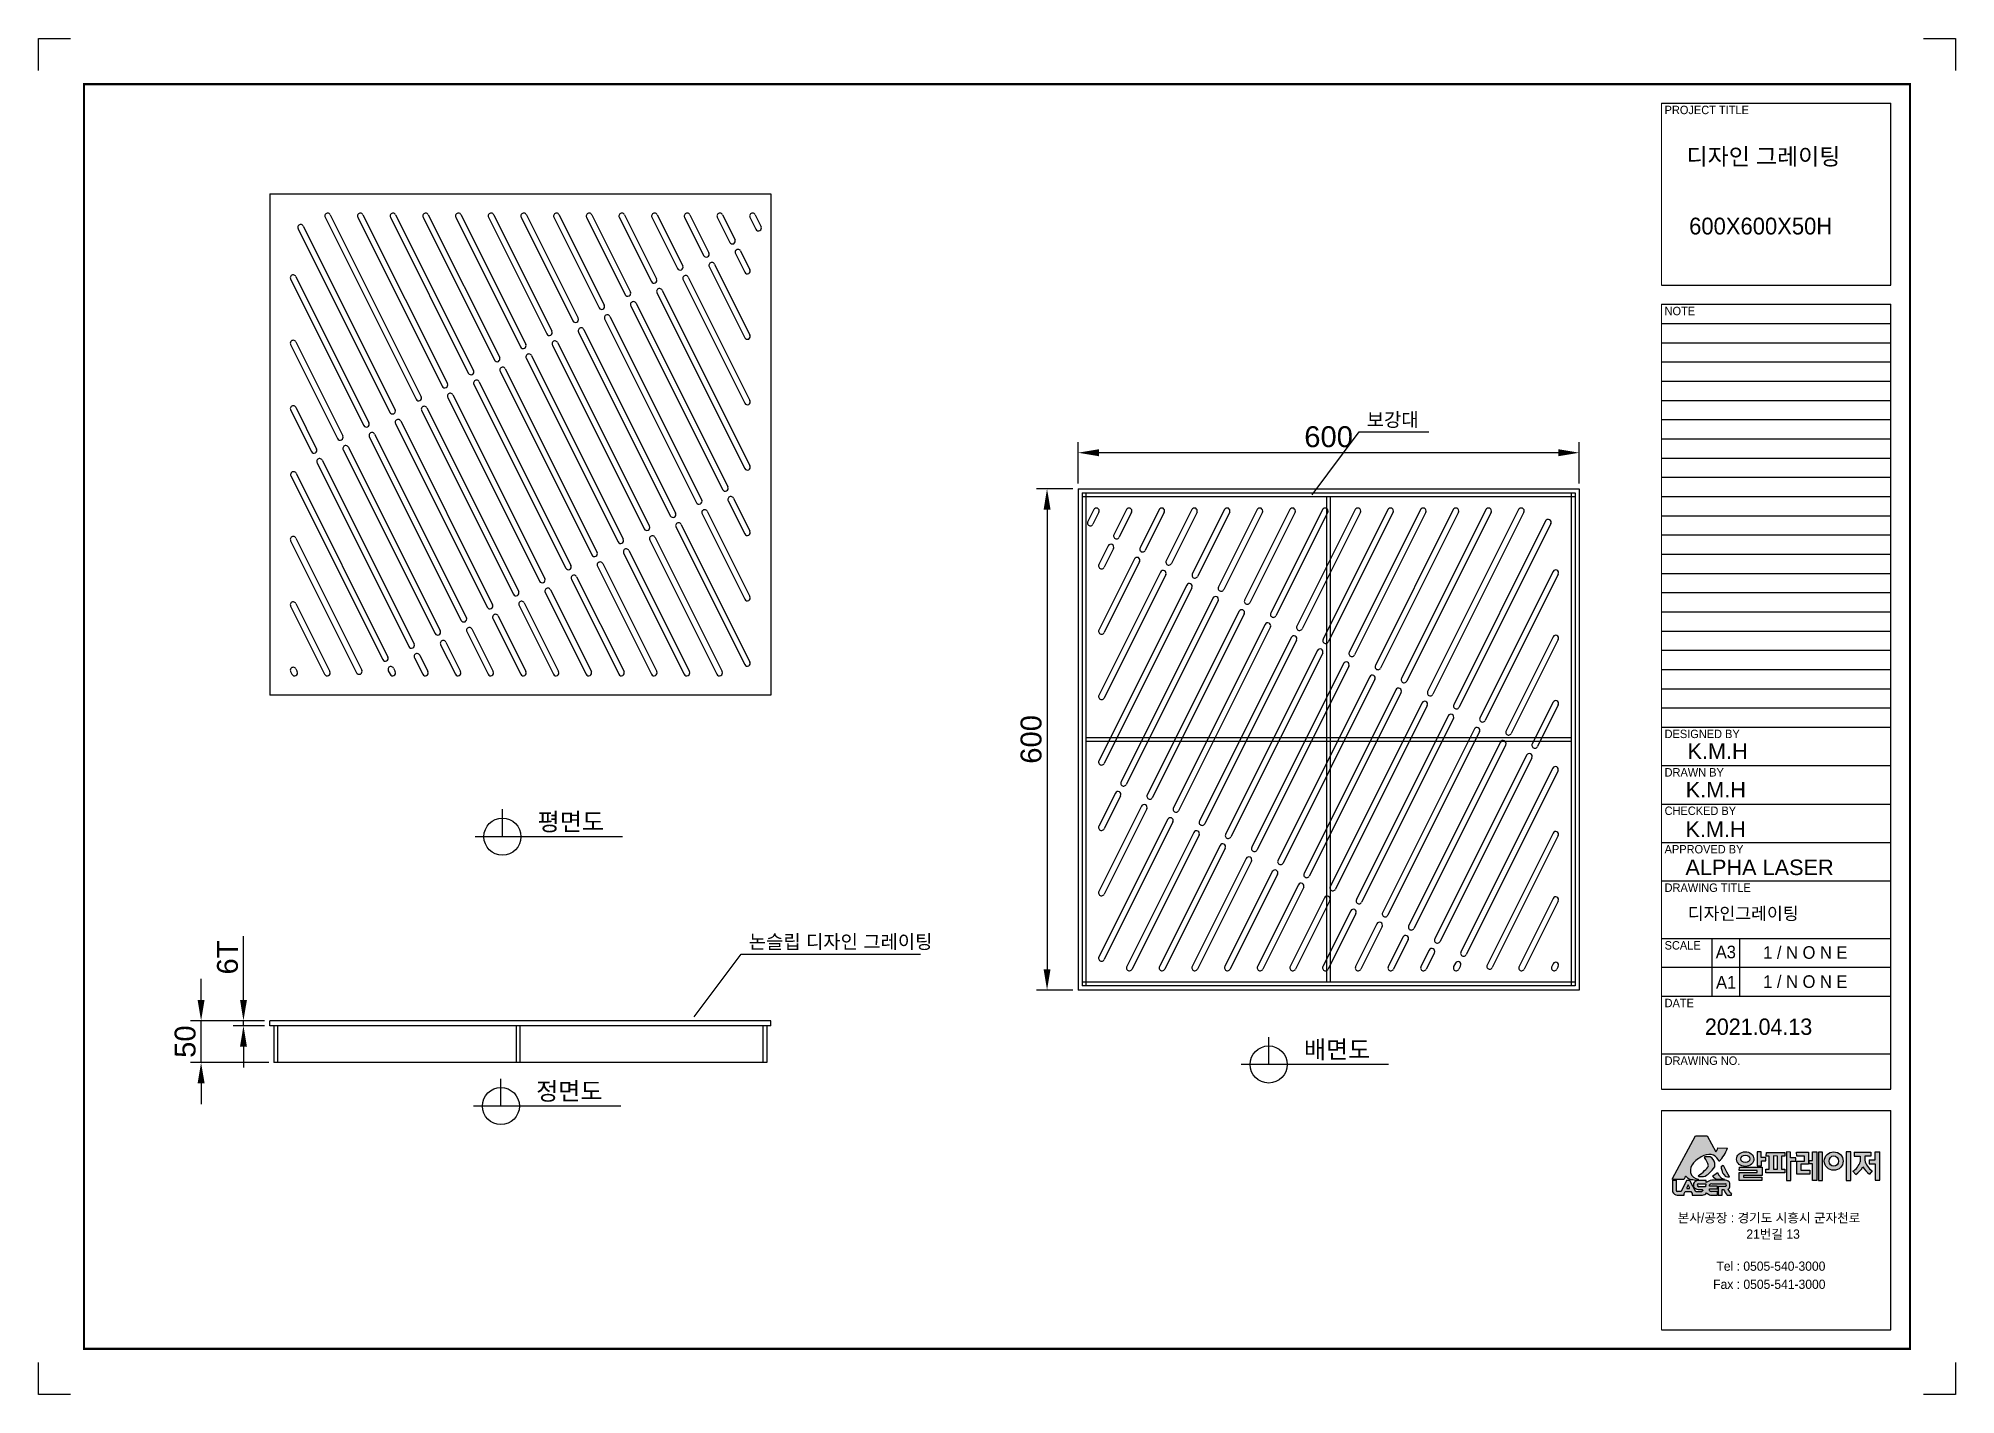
# Model space of a CAD drawing. Header units: millimetres. Extents: x 9250 to 11545, y 908 to 2531.
import ezdxf
from ezdxf.enums import TextEntityAlignment as Align

# ---------------------------------------------------------------- set-up
doc = ezdxf.new("R2010")
doc.units = ezdxf.units.MM
for name, color, linetype in [('LAYOUT', 7, 'Continuous'), ('TEXT', 7, 'Continuous'), ('압연강', 40, 'Continuous')]:
    doc.layers.add(name, color=color, linetype=linetype)
doc.styles.add('H', font='')
doc.styles.get("Standard").update_dxf_attribs({"font": 'arial.ttf'})
doc.styles.get('H').set_extended_font_data('Dotum')
doc.dimstyles.new('ISO-25', dxfattribs={"dimscale": 10, "dimtxt": 2.5, "dimasz": 2.5, "dimexe": 1.25, "dimexo": 0.625, "dimtad": 1, "dimtxsty": 'Standard', "dimcen": 2.5, "dimadec": 0, "dimazin": 0, "dimtfac": 1, "dimtmove": 0, "dimatfit": 3, "dimfxl": 1, "dimarcsym": 0})

# ---------------------------------------------------------------- blocks, each defined once
blk = doc.blocks.new('*D2')
at = {"color": 0, "lineweight": -2, "transparency": 16777216}
for p, q in [((9444.7, 1380.1), (9444.7, 1405.1)), ((9520.6, 1355.1), (9432.2, 1355.1)), ((9444.7, 1305.1), (9444.7, 1355.1)), ((9525.6, 1305.1), (9432.2, 1305.1)), ((9444.7, 1280.1), (9444.7, 1255.1))]:
    blk.add_line(p, q, dxfattribs=at)
at = {"color": 0, "transparency": 16777216}
for points in [[(9440.5, 1380.1), (9448.9, 1380.1), (9444.7, 1355.1)], [(9440.5, 1280.1), (9448.9, 1280.1), (9444.7, 1305.1)]]:
    blk.add_solid(points, dxfattribs=at)
at = {"layer": 'Defpoints', "color": 0, "transparency": 16777216}
for p in [(9444.7, 1355.1), (9526.9, 1355.1), (9531.9, 1305.1)]:
    blk.add_point(p, dxfattribs=at)
at = {"color": 0, "transparency": 16777216, "insert": (9425.7, 1330.1), "char_height": 25, "attachment_point": 5, "rotation": 90}
blk.add_mtext('50', dxfattribs=at)
blk = doc.blocks.new('*D3')
at = {"color": 0, "lineweight": -2, "transparency": 16777216}
for p, q in [((9495.4, 1380.1), (9495.4, 1456.4)), ((9520.6, 1355.1), (9482.9, 1355.1)), ((9495.4, 1349.1), (9495.4, 1355.1)), ((9520.6, 1349.1), (9482.9, 1349.1)), ((9495.4, 1324.1), (9495.4, 1299.1))]:
    blk.add_line(p, q, dxfattribs=at)
at = {"color": 0, "transparency": 16777216}
for points in [[(9491.3, 1380.1), (9499.6, 1380.1), (9495.4, 1355.1)], [(9491.3, 1324.1), (9499.6, 1324.1), (9495.4, 1349.1)]]:
    blk.add_solid(points, dxfattribs=at)
at = {"layer": 'Defpoints', "color": 0, "transparency": 16777216}
for p in [(9495.4, 1355.1), (9526.9, 1355.1), (9526.9, 1349.1)]:
    blk.add_point(p, dxfattribs=at)
at = {"color": 0, "transparency": 16777216, "insert": (9476.4, 1430.8), "char_height": 25, "attachment_point": 5, "rotation": 90}
blk.add_mtext('6T', dxfattribs=at)
blk = doc.blocks.new('*D0')
at = {"color": 0, "lineweight": -2, "transparency": 16777216}
for p, q in [((10488.4, 1991.8), (10445, 1991.8)), ((10457.5, 1966.8), (10457.5, 1416.8)), ((10488.4, 1391.8), (10445, 1391.8))]:
    blk.add_line(p, q, dxfattribs=at)
at = {"color": 0, "transparency": 16777216}
for points in [[(10453.4, 1966.8), (10461.7, 1966.8), (10457.5, 1991.8)], [(10453.4, 1416.8), (10461.7, 1416.8), (10457.5, 1391.8)]]:
    blk.add_solid(points, dxfattribs=at)
at = {"layer": 'Defpoints', "color": 0, "transparency": 16777216}
for p in [(10494.6, 1991.8), (10457.5, 1391.8), (10494.6, 1391.8)]:
    blk.add_point(p, dxfattribs=at)
at = {"color": 0, "transparency": 16777216, "insert": (10438.5, 1691.8), "char_height": 25, "attachment_point": 5, "rotation": 90}
blk.add_mtext('600', dxfattribs=at)
blk = doc.blocks.new('*D1')
at = {"color": 0, "lineweight": -2, "transparency": 16777216}
for p, q in [((10494.6, 1998.1), (10494.6, 2047.4)), ((11094.6, 1998.1), (11094.6, 2047.4)), ((11069.6, 2034.9), (10519.6, 2034.9))]:
    blk.add_line(p, q, dxfattribs=at)
at = {"color": 0, "transparency": 16777216}
for points in [[(10519.6, 2039.1), (10519.6, 2030.7), (10494.6, 2034.9)], [(11069.6, 2039.1), (11069.6, 2030.7), (11094.6, 2034.9)]]:
    blk.add_solid(points, dxfattribs=at)
at = {"layer": 'Defpoints', "color": 0, "transparency": 16777216}
for p in [(10494.6, 2034.9), (10494.6, 1991.8), (11094.6, 1991.8)]:
    blk.add_point(p, dxfattribs=at)
at = {"color": 0, "transparency": 16777216, "insert": (10794.6, 2053.9), "char_height": 25, "attachment_point": 5}
blk.add_mtext('600', dxfattribs=at)

msp = doc.modelspace()

# ---------------------------------------------------------------- hatches: boundary and pattern name
h = msp.add_hatch(color=256)
h.dxf.hatch_style = 1
h.set_gradient(color1=(255, 0, 0), color2=(255, 159, 127), tint=1)
h.paths.add_polyline_path([(11206.48, 1166.293), (11206.424, 1165.19), (11219.743, 1165.19, 0.21428371), (11221.667, 1168.246, -0.65582827), (11222.583, 1168.5, 0.18566975), (11230.497, 1164.903, 0.14885116), (11237.334, 1164.885, 0.40417411), (11237.531, 1165.633, -0.31673285), (11227.693, 1173.383, -0.22153353), (11231.677, 1185.192, -0.10506606), (11243.975, 1193.761, -0.18522871), (11255.452, 1194.139, -0.19606385), (11261.947, 1186.956, 0.14159657), (11271.995, 1202.77), (11260.562, 1202.888), (11260.326, 1201.352), (11259.459, 1199.934), (11258.118, 1198.161), (11247.752, 1217.39), (11233.864, 1217.504)])
h.paths.add_polyline_path([(11244.764, 1175.692, -0.08302958), (11237.105, 1169.657, 0.23003429), (11237.891, 1168.525, 0.02120436), (11243.585, 1168.586, 0.13784813), (11250.081, 1172.487, 0.05763819), (11257.045, 1180.123, 0.06043638), (11256.97, 1184.543, 0.2375005), (11251.267, 1192.299), (11244.602, 1192.299), (11244.602, 1191.32, -0.12118266), (11249.467, 1181.424, -0.13516742)], flags=17)
h.paths.add_polyline_path([(11261.273, 1170.616), (11260.161, 1173.629), (11254.421, 1168.984, 0.04437814), (11259.486, 1164.927), (11268.193, 1165.277), (11268.193, 1165.628), (11265.128, 1166.616)], flags=17)
h.paths.add_polyline_path([(11266.76, 1172.818), (11267.658, 1171.334), (11270.505, 1168.428), (11272.21, 1167.752), (11274.151, 1167.752), (11274.13, 1168.481), (11271.036, 1174.271), (11266.804, 1182.092), (11264.949, 1181.089), (11264.949, 1178.391), (11266.265, 1174.782)])
h.paths.add_polyline_path([(11212.417, 1150.638, -0.41915539), (11210.661, 1152.245), (11210.661, 1164.09), (11206.401, 1164.09), (11206.401, 1150.434, 0.25445661), (11212.072, 1146.212), (11220.307, 1146.212), (11220.307, 1148.34), (11221.532, 1150.57), (11228.418, 1150.57), (11229.999, 1148.403), (11229.999, 1146.213), (11242.145, 1146.213, 0.1904791), (11247.106, 1149.161, 0.14773497), (11252.006, 1146.427), (11260.279, 1146.427), (11260.279, 1150.632), (11252.676, 1150.632, -0.05244857), (11250.812, 1151.954), (11250.812, 1153.922), (11260.152, 1153.922), (11260.152, 1157.116), (11250.781, 1157.116), (11250.781, 1158.536, -0.04476099), (11253.232, 1159.993), (11269.618, 1159.993, -0.64883607), (11269.966, 1156.814), (11261.058, 1156.814), (11261.058, 1146.303), (11265.831, 1146.303), (11265.831, 1153.123), (11267.464, 1153.123, 0.01692036), (11271.719, 1146.34), (11276.812, 1146.34), (11276.812, 1147.705, -0.02431798), (11272.728, 1153.011, 0.06490835), (11275.073, 1156.105), (11275.073, 1160.848, 0.2290019), (11269.794, 1164.28), (11253.267, 1164.28, 0.12700309), (11246.826, 1161.333), (11246.826, 1163.989), (11236.503, 1163.989, 0.22688985), (11231.36, 1160.337), (11231.36, 1156.435, 0.19348323), (11236.975, 1152.935), (11241.994, 1152.935, 0.03004557), (11242.96, 1151.9, 0.13671569), (11241.27, 1150.338), (11234.083, 1150.338), (11226.995, 1163.733), (11223.19, 1163.733), (11216.727, 1150.638)])
h.paths.add_polyline_path([(11223.354, 1154.235), (11223.354, 1155.593), (11224.947, 1158.752), (11226.883, 1155.427), (11226.883, 1154.235)], flags=16)
h.paths.add_polyline_path([(11237.423, 1159.997), (11246.059, 1160.022), (11245.686, 1156.491), (11237.74, 1156.491, -0.92495809)], flags=16)
edge = h.paths.add_edge_path()
edge.add_ellipse((11293.375, 1189.538), major_axis=(-10.333, -0.14), ratio=0.85059813, start_angle=0, end_angle=360)
edge = h.paths.add_edge_path(flags=16)
edge.add_ellipse((11293.515, 1189.717), major_axis=(-5.246, 0), ratio=0.84336764, start_angle=0, end_angle=360)
h.paths.add_polyline_path([(11313.549, 1179.939), (11286.41, 1179.939), (11286.24, 1175.752), (11307.805, 1175.752), (11307.805, 1173.583), (11286.315, 1173.583), (11286.315, 1163.833), (11313.471, 1163.833), (11313.471, 1167.673), (11291.534, 1167.673), (11291.534, 1169.751), (11313.549, 1169.751)])
h.paths.add_polyline_path([(11307.722, 1181.522), (11313.07, 1181.522), (11313.07, 1187.304), (11318.258, 1187.304), (11318.258, 1191.291), (11312.671, 1191.291), (11312.671, 1198.348), (11307.722, 1198.268)])
h.paths.add_polyline_path([(11321.978, 1193.03), (11321.978, 1177.578), (11318.024, 1177.578), (11318.024, 1173.03), (11340.948, 1173.03), (11340.948, 1177.538), (11336.834, 1177.538), (11336.834, 1193.038), (11340.788, 1193.038), (11340.788, 1197.586), (11318.823, 1197.586), (11318.583, 1193.03)])
h.paths.add_polyline_path([(11327.09, 1193.31), (11331.962, 1193.19), (11331.962, 1177.549), (11327.09, 1177.549)], flags=16)
h.paths.add_polyline_path([(11347.746, 1190.898), (11347.746, 1197.983), (11342.826, 1198.238), (11342.826, 1164.026), (11348.129, 1164.026), (11348.129, 1187.132), (11353.942, 1187.132), (11353.942, 1190.898)])
h.paths.add_polyline_path([(11359.857, 1183.481), (11369.246, 1183.481), (11369.246, 1197.613), (11354.982, 1197.613), (11355.022, 1193.053), (11364.211, 1193.053), (11364.211, 1187.054), (11355.221, 1187.054), (11355.221, 1171.525), (11370.604, 1171.525), (11370.604, 1176.276), (11359.857, 1176.276)])
h.paths.add_polyline_path([(11373.809, 1163.978), (11379.043, 1163.978), (11379.043, 1198.182), (11373.847, 1198.182), (11373.847, 1187.872), (11370.011, 1187.872), (11369.948, 1183.907), (11373.809, 1183.907)])
h.paths.add_polyline_path([(11381.019, 1163.939), (11385.751, 1163.939), (11385.751, 1197.928), (11381.019, 1197.928)])
edge = h.paths.add_edge_path()
edge.add_ellipse((11399.373, 1187.105), major_axis=(-11.318, 0), ratio=0.97440093, start_angle=0, end_angle=360)
edge = h.paths.add_edge_path(flags=16)
edge.add_ellipse((11399.413, 1187.105), major_axis=(0, -6.194), ratio=0.89757008, start_angle=0, end_angle=360)
h.paths.add_polyline_path([(11414.095, 1163.81), (11419.789, 1163.81), (11419.789, 1198.136), (11414.095, 1198.085)])
h.paths.add_polyline_path([(11434.361, 1180.217, 0.12138521), (11442.114, 1171.571), (11445.348, 1175.353, -0.19692761), (11436.606, 1188.144), (11436.606, 1193.017), (11443.884, 1193.017), (11443.884, 1197.637), (11423.746, 1197.637), (11423.746, 1193.117), (11431.08, 1193.117), (11431.08, 1186.221, -0.18109708), (11422.185, 1174.953), (11425.857, 1171.221, 0.10922561)])
h.paths.add_polyline_path([(11454.479, 1198.194), (11449.069, 1198.194), (11449.069, 1188.481), (11441.933, 1188.481), (11441.933, 1184.007), (11448.963, 1184.007), (11448.963, 1164.107), (11454.479, 1164.107)])

# ---------------------------------------------------------------- linework, layer by layer
for p, q in [((9249.849, 2530.828), (9288.498, 2530.828)), ((9249.849, 2492.179), (9249.849, 2530.828)), ((11506.694, 2530.828), (11545.342, 2530.828)), ((11545.342, 2530.828), (11545.342, 2492.179)), ((11193.205, 2453.168), (11467.682, 2453.168)), ((11467.682, 2235.52), (11467.682, 2453.168)), ((9526.853, 2344.794), (10126.853, 2344.794)), ((9526.853, 2344.794), (9526.853, 1744.794)), ((10126.853, 2344.794), (10126.853, 1744.794)), ((11193.205, 2235.52), (11467.682, 2235.52)), ((11193.205, 2212.515), (11467.682, 2212.515)), ((11467.682, 1273.155), (11467.682, 2212.515)), ((11193.205, 2189.51), (11467.682, 2189.51)), ((11193.205, 2166.504), (11467.682, 2166.504)), ((11193.205, 2143.499), (11467.682, 2143.499)), ((11193.205, 2120.494), (11467.682, 2120.494)), ((11193.205, 2097.489), (11467.682, 2097.489)), ((11193.205, 2074.484), (11467.682, 2074.484)), ((11193.205, 2051.479), (11467.682, 2051.479)), ((11193.205, 2028.474), (11467.682, 2028.474)), ((11193.205, 2005.469), (11467.682, 2005.469)), ((10494.607, 1991.818), (11094.607, 1991.818)), ((10494.607, 1991.818), (10494.607, 1391.818)), ((10499.607, 1986.818), (11089.607, 1986.818)), ((10499.607, 1986.818), (10499.607, 1396.818)), ((10499.607, 1982.318), (11089.607, 1982.318)), ((10504.107, 1986.818), (10504.107, 1396.818)), ((10792.357, 1401.318), (10792.357, 1982.318)), ((10796.857, 1401.318), (10796.857, 1982.318)), ((11085.107, 1986.818), (11085.107, 1396.818)), ((11089.607, 1986.818), (11089.607, 1396.818)), ((11094.607, 1991.818), (11094.607, 1391.818)), ((11193.205, 1982.463), (11467.682, 1982.463)), ((11193.205, 1959.458), (11467.682, 1959.458)), ((11193.205, 1936.453), (11467.682, 1936.453)), ((11193.205, 1913.448), (11467.682, 1913.448)), ((11193.205, 1890.443), (11467.682, 1890.443)), ((11193.205, 1867.438), (11467.682, 1867.438)), ((11193.205, 1844.433), (11467.682, 1844.433)), ((11193.205, 1821.428), (11467.682, 1821.428)), ((11193.205, 1798.422), (11467.682, 1798.422)), ((11193.205, 1775.417), (11467.682, 1775.417)), ((10126.853, 1744.794), (9526.853, 1744.794)), ((11193.205, 1752.412), (11467.682, 1752.412)), ((11193.205, 1729.407), (11467.682, 1729.407)), ((11193.205, 1706.402), (11467.682, 1706.402)), ((10504.107, 1694.068), (11085.107, 1694.068)), ((10504.107, 1689.568), (11085.107, 1689.568)), ((11193.205, 1660.392), (11467.682, 1660.392)), ((9805.477, 1575.374), (9805.477, 1608.146)), ((11193.205, 1614.381), (11467.682, 1614.381)), ((9949.119, 1575.374), (9772.705, 1575.374)), ((11193.205, 1568.371), (11467.682, 1568.371)), ((11193.205, 1522.361), (11467.682, 1522.361)), ((11193.205, 1453.346), (11467.682, 1453.346)), ((11253.369, 1453.346), (11253.369, 1384.33)), ((11286.36, 1453.346), (11286.36, 1384.33)), ((11089.607, 1401.318), (10499.607, 1401.318)), ((11467.682, 1418.838), (11193.205, 1418.838)), ((11094.607, 1391.818), (10494.607, 1391.818)), ((11089.607, 1396.818), (10499.607, 1396.818)), ((11193.205, 1384.33), (11467.682, 1384.33)), ((10126.853, 1355.139), (9526.853, 1355.139)), ((9526.853, 1349.139), (9526.853, 1355.139)), ((10126.853, 1349.139), (10126.853, 1355.139)), ((10126.853, 1349.139), (9526.853, 1349.139)), ((9531.853, 1349.139), (9531.853, 1305.139)), ((9536.353, 1349.139), (9536.353, 1305.139)), ((9822.353, 1305.139), (9822.353, 1349.139)), ((9826.853, 1305.139), (9826.853, 1349.139)), ((10117.353, 1349.139), (10117.353, 1305.139)), ((10121.853, 1349.139), (10121.853, 1305.139)), ((10722.868, 1302.738), (10722.868, 1335.51)), ((11193.205, 1315.315), (11467.682, 1315.315)), ((10121.853, 1305.139), (9531.853, 1305.139)), ((9803.641, 1252.931), (9803.641, 1285.702)), ((10866.51, 1302.738), (10690.097, 1302.738)), ((11193.205, 1273.155), (11467.682, 1273.155)), ((9947.283, 1252.931), (9770.87, 1252.931)), ((11193.205, 1247.463), (11467.682, 1247.463)), ((11467.682, 985.246), (11467.682, 1247.463)), ((11206.48, 1166.293), (11233.864, 1217.504)), ((11233.864, 1217.504), (11247.752, 1217.39)), ((11247.752, 1217.39), (11258.118, 1198.161)), ((11258.118, 1198.161), (11259.459, 1199.934)), ((11259.459, 1199.934), (11260.326, 1201.352)), ((11260.326, 1201.352), (11260.562, 1202.888)), ((11260.562, 1202.888), (11271.995, 1202.77)), ((11312.671, 1198.348), (11307.722, 1198.268)), ((11307.722, 1198.268), (11307.722, 1181.522)), ((11312.671, 1191.291), (11312.671, 1198.348)), ((11318.583, 1193.03), (11318.823, 1197.586)), ((11318.823, 1197.586), (11340.788, 1197.586)), ((11340.788, 1197.586), (11340.788, 1193.038)), ((11342.826, 1198.238), (11342.826, 1164.026)), ((11347.746, 1197.983), (11342.826, 1198.238)), ((11347.746, 1190.898), (11347.746, 1197.983)), ((11354.982, 1197.613), (11369.246, 1197.613)), ((11355.022, 1193.053), (11354.982, 1197.613)), ((11369.246, 1197.613), (11369.246, 1183.481)), ((11373.847, 1187.872), (11373.847, 1198.182)), ((11373.847, 1198.182), (11379.043, 1198.182)), ((11379.043, 1198.182), (11379.043, 1163.978)), ((11381.019, 1197.928), (11381.019, 1163.939)), ((11385.751, 1197.928), (11381.019, 1197.928)), ((11385.751, 1163.939), (11385.751, 1197.928)), ((11419.789, 1198.136), (11414.095, 1198.085)), ((11414.095, 1198.085), (11414.095, 1163.81)), ((11419.789, 1163.81), (11419.789, 1198.136)), ((11423.746, 1197.637), (11443.884, 1197.637)), ((11423.746, 1197.637), (11423.746, 1193.117)), ((11443.884, 1197.637), (11443.884, 1193.017)), ((11449.069, 1188.481), (11449.069, 1198.194)), ((11449.069, 1198.194), (11454.479, 1198.194)), ((11454.479, 1164.107), (11454.479, 1198.194)), ((11251.267, 1192.299), (11244.602, 1192.299)), ((11244.602, 1192.299), (11244.602, 1191.32)), ((11254.421, 1168.984), (11260.161, 1173.629)), ((11260.161, 1173.629), (11261.273, 1170.616)), ((11264.949, 1181.089), (11266.804, 1182.092)), ((11264.949, 1178.391), (11264.949, 1181.089)), ((11266.265, 1174.782), (11264.949, 1178.391)), ((11266.76, 1172.818), (11266.265, 1174.782)), ((11267.658, 1171.334), (11266.76, 1172.818)), ((11266.833, 1182.038), (11271.036, 1174.271)), ((11270.505, 1168.428), (11267.658, 1171.334)), ((11271.036, 1174.271), (11274.13, 1168.481)), ((11286.24, 1175.752), (11286.41, 1179.939)), ((11307.805, 1175.752), (11286.24, 1175.752)), ((11286.315, 1163.833), (11286.315, 1173.583)), ((11286.315, 1173.583), (11307.805, 1173.583)), ((11286.41, 1179.939), (11313.549, 1179.939)), ((11307.722, 1181.522), (11313.07, 1181.522)), ((11307.805, 1173.583), (11307.805, 1175.752)), ((11318.258, 1191.291), (11312.671, 1191.291)), ((11313.07, 1181.522), (11313.07, 1187.304)), ((11313.07, 1187.304), (11318.258, 1187.304)), ((11313.549, 1179.939), (11313.549, 1169.751)), ((11318.024, 1173.03), (11318.024, 1177.578)), ((11318.024, 1177.578), (11321.978, 1177.578)), ((11340.948, 1173.03), (11318.024, 1173.03)), ((11318.258, 1187.304), (11318.258, 1191.291)), ((11321.978, 1193.03), (11318.583, 1193.03)), ((11321.978, 1177.578), (11321.978, 1193.03)), ((11327.09, 1193.31), (11327.09, 1177.549)), ((11331.962, 1193.19), (11327.09, 1193.31)), ((11327.09, 1177.549), (11331.962, 1177.549)), ((11331.962, 1177.549), (11331.962, 1193.19)), ((11340.788, 1193.038), (11336.834, 1193.038)), ((11336.834, 1193.038), (11336.834, 1177.538)), ((11336.834, 1177.538), (11340.948, 1177.538)), ((11340.948, 1177.538), (11340.948, 1173.03)), ((11353.942, 1190.898), (11347.746, 1190.898)), ((11348.129, 1164.026), (11348.129, 1187.132)), ((11348.129, 1187.132), (11353.942, 1187.132)), ((11353.942, 1187.132), (11353.942, 1190.898)), ((11364.211, 1193.053), (11355.022, 1193.053)), ((11355.221, 1171.525), (11355.221, 1187.054)), ((11355.221, 1187.054), (11364.211, 1187.054)), ((11370.604, 1171.525), (11355.221, 1171.525)), ((11369.246, 1183.481), (11359.857, 1183.481)), ((11359.857, 1183.481), (11359.857, 1176.276)), ((11359.857, 1176.276), (11370.604, 1176.276)), ((11364.211, 1187.054), (11364.211, 1193.053)), ((11369.948, 1183.907), (11370.011, 1187.872)), ((11373.809, 1183.907), (11369.948, 1183.907)), ((11370.011, 1187.872), (11373.847, 1187.872)), ((11370.604, 1176.276), (11370.604, 1171.525)), ((11373.809, 1163.978), (11373.809, 1183.907)), ((11422.185, 1174.953), (11425.857, 1171.221)), ((11423.746, 1193.117), (11431.08, 1193.117)), ((11431.08, 1193.117), (11431.08, 1186.221)), ((11443.884, 1193.017), (11436.606, 1193.017)), ((11436.606, 1193.017), (11436.606, 1188.144)), ((11441.933, 1188.481), (11441.933, 1184.007)), ((11441.933, 1188.481), (11449.069, 1188.481)), ((11441.933, 1184.007), (11448.963, 1184.007)), ((11445.348, 1175.353), (11442.114, 1171.571)), ((11448.963, 1184.007), (11448.963, 1164.107)), ((11206.401, 1164.09), (11210.661, 1164.09)), ((11206.401, 1164.09), (11206.401, 1150.434)), ((11206.424, 1165.19), (11206.48, 1166.293)), ((11219.743, 1165.19), (11206.424, 1165.19)), ((11210.661, 1164.09), (11210.661, 1152.245)), ((11216.727, 1150.638), (11212.241, 1150.638)), ((11223.19, 1163.733), (11216.727, 1150.638)), ((11220.307, 1148.34), (11221.532, 1150.57)), ((11220.307, 1146.212), (11220.307, 1148.34)), ((11221.532, 1150.57), (11228.418, 1150.57)), ((11226.995, 1163.733), (11223.19, 1163.733)), ((11224.947, 1158.752), (11223.354, 1155.593)), ((11223.354, 1155.593), (11223.354, 1154.235)), ((11223.354, 1154.235), (11226.883, 1154.235)), ((11226.883, 1155.427), (11224.947, 1158.752)), ((11226.883, 1154.235), (11226.883, 1155.427)), ((11234.083, 1150.338), (11226.995, 1163.733)), ((11228.418, 1150.57), (11229.999, 1148.403)), ((11229.999, 1148.403), (11229.999, 1146.213)), ((11231.36, 1160.337), (11231.36, 1156.435)), ((11241.27, 1150.338), (11234.083, 1150.338)), ((11246.826, 1163.989), (11236.503, 1163.989)), ((11236.975, 1152.935), (11241.994, 1152.935)), ((11237.423, 1159.997), (11246.059, 1160.022)), ((11245.686, 1156.491), (11237.697, 1156.491)), ((11246.059, 1160.022), (11245.686, 1156.491)), ((11246.826, 1161.333), (11246.826, 1163.989)), ((11250.781, 1157.116), (11250.781, 1158.536)), ((11260.152, 1157.116), (11250.781, 1157.116)), ((11250.812, 1151.954), (11250.812, 1153.922)), ((11250.812, 1153.922), (11260.152, 1153.922)), ((11260.279, 1150.632), (11252.676, 1150.632)), ((11253.232, 1159.993), (11269.618, 1159.993)), ((11269.794, 1164.28), (11253.267, 1164.28)), ((11268.193, 1165.277), (11259.486, 1164.927)), ((11260.152, 1153.922), (11260.152, 1157.116)), ((11260.279, 1146.427), (11260.279, 1150.632)), ((11269.966, 1156.814), (11261.058, 1156.814)), ((11261.058, 1156.814), (11261.058, 1146.303)), ((11261.273, 1170.616), (11265.128, 1166.616)), ((11265.128, 1166.616), (11268.193, 1165.628)), ((11265.831, 1146.303), (11265.831, 1153.123)), ((11265.831, 1153.123), (11267.464, 1153.123)), ((11268.193, 1165.628), (11268.193, 1165.277)), ((11272.21, 1167.752), (11270.505, 1168.428)), ((11274.151, 1167.752), (11272.21, 1167.752)), ((11274.13, 1168.481), (11274.151, 1167.752)), ((11275.073, 1156.105), (11275.073, 1160.848)), ((11313.471, 1163.833), (11286.315, 1163.833)), ((11313.549, 1169.751), (11291.534, 1169.751)), ((11291.534, 1169.751), (11291.534, 1167.673)), ((11291.534, 1167.673), (11313.471, 1167.673)), ((11313.471, 1167.673), (11313.471, 1163.833)), ((11342.826, 1164.026), (11348.129, 1164.026)), ((11379.043, 1163.978), (11373.809, 1163.978)), ((11381.019, 1163.939), (11385.751, 1163.939)), ((11414.095, 1163.81), (11419.789, 1163.81)), ((11448.963, 1164.107), (11454.479, 1164.107)), ((11212.072, 1146.212), (11220.307, 1146.212)), ((11229.999, 1146.213), (11242.145, 1146.213)), ((11252.006, 1146.427), (11260.279, 1146.427)), ((11261.058, 1146.303), (11265.831, 1146.303)), ((11271.719, 1146.34), (11276.812, 1146.34)), ((11276.812, 1146.34), (11276.812, 1147.705)), ((11193.205, 985.246), (11467.682, 985.246)), ((9249.849, 907.586), (9249.849, 946.235)), ((11545.342, 946.235), (11545.342, 907.586)), ((9288.498, 907.586), (9249.849, 907.586)), ((11545.342, 907.586), (11506.694, 907.586))]:
    msp.add_line(p, q)
at = {"color": 0, "lineweight": 20}
for p, q in [((11193.205, 2235.52), (11193.205, 2453.168)), ((11193.205, 1273.155), (11193.205, 2212.515)), ((11193.205, 985.246), (11193.205, 1247.463))]:
    msp.add_line(p, q, dxfattribs=at)
at = {"color": 4}
for p, q in [((10775.033, 1984.652), (10831.12, 2059.726)), ((10831.12, 2059.726), (10914.577, 2059.726)), ((10035.16, 1359.82), (10091.247, 1434.894)), ((10091.247, 1434.894), (10305.95, 1434.894))]:
    msp.add_line(p, q, dxfattribs=at)
for centre in [(9805.477, 1575.374), (10722.868, 1302.738), (9803.641, 1252.931)]:
    msp.add_circle(centre, 22.209)
for centre, radius, start, end in [((11257.991, 1160.537), 36.059, 112.874191, 136.864774), ((11250.206, 1178.991), 16.031, 70.897875, 112.875146), ((11249.893, 1182.583), 12.823, 19.937496, 64.30917), ((11239.61, 1212.247), 33.743, 311.450856, 343.688092), ((11242.357, 1175.012), 14.755, 136.374935, 186.339734), ((11238.115, 1176.494), 10.877, 196.62086, 266.919681), ((11231.677, 1185.192), 5.389267698774348e-13, 159.499335, 330.642246), ((11222.89, 1195.575), 29.56, 298.744002, 317.729432), ((11239.894, 1182.094), 14.003, 285.284059, 316.678667), ((11226.92, 1176.483), 23.082, 12.360482, 39.998737), ((11236.706, 1187.098), 13.965, 305.237908, 336.029381), ((11220.551, 1206.409), 44.976, 311.040269, 324.23537), ((11246.415, 1182.757), 10.705, 9.603428, 63.04441), ((11238.792, 1182.022), 18.352, 354.060111, 7.894282), ((11411.588, 1192.462), 20.467, 301.183897, 342.243286), ((11409.764, 1194.95), 28.672, 304.144287, 329.078111), ((11455.782, 1191.627), 24.271, 208.042123, 235.726125), ((11456.587, 1192.416), 20.432, 192.066379, 236.628652), ((11213.116, 1153.533), 7.395, 204.778695, 261.883955), ((11212.329, 1152.305), 1.669, 182.061918, 266.973053), ((11217.304, 1168.859), 4.406, 303.622917, 352.00729), ((11222.18, 1168.174), 0.518, 38.969526, 171.952327), ((11231.215, 1176.99), 12.108, 224.525084, 266.598355), ((11222.583, 1168.5), 4.121204710827442e-13, 41.27589, 185.355825), ((11233.945, 1176.123), 11.737, 252.915246, 285.363177), ((11237.748, 1156.788), 7.308, 99.810014, 150.943632), ((11238.521, 1161.669), 8.87, 216.162997, 259.964855), ((11237.718, 1158.257), 1.766, 99.63864, 269.291235), ((11237.045, 1165.361), 0.556, 270.941248, 29.231829), ((11238.664, 1169.9), 1.578, 188.84762, 240.666143), ((11240.012, 1235.655), 67.164, 268.191046, 273.049999), ((11244.919, 1148.086), 4.287, 117.182533, 148.322406), ((11251.082, 1160.446), 11.79, 219.576346, 226.460213), ((11240.896, 1153.962), 7.85, 279.151715, 322.289549), ((11255.755, 1150.333), 14.167, 100.116137, 129.068103), ((11254.081, 1155.904), 9.702, 224.033536, 257.648747), ((11260.129, 1145.601), 15.959, 115.603417, 125.855038), ((11258.026, 1160.155), 10.923, 228.666746, 240.676069), ((11279.766, 1195.432), 36.631, 226.21908, 236.38313), ((11369.781, 1212.591), 118.344, 210.165655, 214.043147), ((11269.083, 1158.326), 1.751, 300.282236, 72.190083), ((11268.883, 1157.104), 7.234, 31.170272, 82.764029), ((11262.034, 1163.55), 15.015, 315.418233, 330.273293), ((11329.28, 1192.313), 68.868, 214.798961, 220.371132)]:
    msp.add_arc(centre, radius, start, end)
for centre, major_axis, ratio in [((11293.375, 1189.538), (-10.333, -0.14), 0.85059813), ((11293.515, 1189.717), (-5.246, 0), 0.84336764), ((11399.373, 1187.105), (-11.318, 0), 0.97440093), ((11399.413, 1187.105), (0, -6.194), 0.89757008)]:
    msp.add_ellipse(centre, major_axis=major_axis, ratio=ratio)
at = {"layer": 'LAYOUT'}
for p, q in [((11490.688, 2476.173), (10814.337, 2476.173)), ((11490.688, 2324.339), (11490.688, 2476.173)), ((11490.688, 962.241), (11490.688, 1208.186)), ((9304.504, 1027.826), (9304.504, 962.241)), ((10862.16, 962.241), (11490.688, 962.241))]:
    msp.add_line(p, q, dxfattribs=at)
at = {"layer": 'LAYOUT', "const_width": 2.733}
msp.add_lwpolyline([(9304.504, 962.241), (11490.688, 962.241), (11490.688, 2476.173), (9304.504, 2476.173)], close=True, dxfattribs=at)
at = {"layer": '압연강'}
for p, q in [((9599.36, 2319.794), (9708.275, 2101.964)), ((9638.491, 2319.794), (9739.58, 2117.617)), ((9677.622, 2319.794), (9770.885, 2133.269)), ((9716.753, 2319.794), (9802.19, 2148.922)), ((9755.884, 2319.794), (9833.495, 2164.574)), ((9795.016, 2319.794), (9864.8, 2180.226)), ((9834.147, 2319.794), (9896.104, 2195.879)), ((9873.278, 2319.794), (9927.409, 2211.531)), ((9912.409, 2319.794), (9958.714, 2227.184)), ((9951.54, 2319.794), (9990.019, 2242.836)), ((9990.672, 2319.794), (10021.324, 2258.489)), ((10029.803, 2319.794), (10052.629, 2274.141)), ((10068.934, 2319.794), (10083.934, 2289.794)), ((10108.065, 2319.794), (10115.239, 2305.446)), ((9560.771, 2303.056), (9670.709, 2083.181)), ((9567.032, 2306.187), (9676.97, 2086.312)), ((9593.099, 2316.664), (9702.014, 2098.834)), ((9632.23, 2316.664), (9733.319, 2114.486)), ((9671.361, 2316.664), (9764.624, 2130.139)), ((9710.492, 2316.664), (9795.929, 2145.791)), ((9749.624, 2316.664), (9827.234, 2161.443)), ((9788.755, 2316.664), (9858.539, 2177.096)), ((9827.886, 2316.664), (9889.843, 2192.748)), ((9867.017, 2316.664), (9921.148, 2208.401)), ((9906.148, 2316.664), (9952.453, 2224.053)), ((9945.279, 2316.664), (9983.758, 2239.706)), ((9984.411, 2316.664), (10015.063, 2255.358)), ((10023.542, 2316.664), (10046.368, 2271.011)), ((10062.673, 2316.664), (10077.673, 2286.663)), ((10101.804, 2316.664), (10108.978, 2302.316)), ((10084.381, 2273.247), (10095.592, 2250.826)), ((10090.642, 2276.377), (10101.853, 2253.957)), ((10053.076, 2257.594), (10095.592, 2172.564)), ((10059.337, 2260.725), (10101.853, 2175.694)), ((9551.853, 2242.631), (9639.404, 2067.529)), ((9558.114, 2245.761), (9645.665, 2070.659)), ((9996.728, 2229.42), (10101.853, 2019.169)), ((10021.771, 2241.942), (10095.592, 2094.301)), ((10028.032, 2245.072), (10101.853, 2097.432)), ((9959.162, 2210.637), (10069.099, 1990.762)), ((9965.423, 2213.767), (10075.36, 1993.892)), ((9990.467, 2226.289), (10095.592, 2016.039)), ((9902.813, 2182.463), (10012.75, 1962.587)), ((9927.857, 2194.985), (10037.794, 1975.109)), ((9934.118, 2198.115), (10044.055, 1978.24)), ((9551.853, 2164.368), (9608.099, 2051.876)), ((9558.114, 2167.499), (9614.36, 2055.007)), ((9865.247, 2163.68), (9975.184, 1943.804)), ((9871.508, 2166.81), (9981.445, 1946.935)), ((9896.552, 2179.332), (10006.489, 1959.457)), ((9808.898, 2135.505), (9918.836, 1915.63)), ((9833.942, 2148.027), (9943.879, 1928.152)), ((9840.203, 2151.158), (9950.14, 1931.282)), ((9771.332, 2116.722), (9881.27, 1896.847)), ((9777.593, 2119.853), (9887.531, 1899.977)), ((9802.637, 2132.375), (9912.575, 1912.499)), ((9558.114, 2089.237), (9583.055, 2039.354)), ((9740.027, 2101.07), (9849.965, 1881.194)), ((9746.288, 2104.2), (9856.226, 1884.325)), ((9551.853, 2086.106), (9576.794, 2036.224)), ((9677.417, 2069.765), (9787.355, 1849.889)), ((9683.678, 2072.895), (9793.616, 1853.02)), ((9708.722, 2085.417), (9818.66, 1865.542)), ((9714.983, 2088.548), (9824.921, 1868.672)), ((9646.112, 2054.112), (9756.05, 1834.237)), ((9652.373, 2057.243), (9762.311, 1837.367)), ((9583.502, 2022.807), (9693.44, 1802.932)), ((9589.763, 2025.938), (9699.701, 1806.062)), ((9614.807, 2038.46), (9724.745, 1818.584)), ((9621.068, 2041.59), (9731.006, 1821.715)), ((9552.197, 2007.155), (9662.135, 1787.279)), ((9558.458, 2010.285), (9668.396, 1790.41)), ((10075.807, 1977.345), (10095.592, 1937.777)), ((10082.068, 1980.476), (10101.853, 1940.907)), ((10044.503, 1961.693), (10095.592, 1859.514)), ((10050.764, 1964.823), (10101.853, 1862.645)), ((10513.394, 1966.818), (10506.22, 1952.47)), ((10519.655, 1963.687), (10512.481, 1949.339)), ((10552.526, 1966.818), (10537.525, 1936.817)), ((10558.787, 1963.687), (10543.786, 1933.687)), ((10591.657, 1966.818), (10568.83, 1921.165)), ((10597.918, 1963.687), (10575.091, 1918.034)), ((10630.788, 1966.818), (10600.135, 1905.512)), ((10637.049, 1963.687), (10606.396, 1902.382)), ((10669.919, 1966.818), (10631.44, 1889.86)), ((10676.18, 1963.687), (10637.701, 1886.729)), ((10709.05, 1966.818), (10662.745, 1874.207)), ((10715.311, 1963.687), (10669.006, 1871.077)), ((10748.182, 1966.818), (10694.05, 1858.555)), ((10754.442, 1963.687), (10700.311, 1855.424)), ((10787.313, 1966.818), (10725.355, 1842.902)), ((10793.574, 1963.687), (10731.616, 1839.772)), ((10826.444, 1966.818), (10756.66, 1827.25)), ((10832.705, 1963.687), (10762.921, 1824.119)), ((10865.575, 1966.818), (10787.965, 1811.597)), ((10871.836, 1963.687), (10794.226, 1808.467)), ((10904.706, 1966.818), (10819.27, 1795.945)), ((10910.967, 1963.687), (10825.531, 1792.814)), ((10943.837, 1966.818), (10850.575, 1780.292)), ((10950.098, 1963.687), (10856.836, 1777.162)), ((10982.969, 1966.818), (10881.88, 1764.64)), ((10989.23, 1963.687), (10888.141, 1761.509)), ((11022.1, 1966.818), (10913.185, 1748.987)), ((11028.361, 1963.687), (10919.446, 1745.857)), ((11054.427, 1953.21), (10944.49, 1733.335)), ((9551.853, 1929.581), (9630.83, 1771.627)), ((9558.114, 1932.712), (9637.091, 1774.757)), ((9981.893, 1930.388), (10062.189, 1769.794)), ((9988.154, 1933.518), (10068.45, 1772.925)), ((10013.198, 1946.04), (10095.592, 1781.252)), ((10019.459, 1949.171), (10101.853, 1784.382)), ((11060.688, 1950.08), (10950.751, 1730.205)), ((9950.588, 1914.735), (10023.058, 1769.794)), ((9956.849, 1917.866), (10029.319, 1772.925)), ((10530.817, 1923.401), (10519.607, 1900.98)), ((10562.122, 1907.748), (10519.607, 1822.718)), ((10537.078, 1920.27), (10525.868, 1897.849)), ((9887.978, 1883.43), (9944.796, 1769.794)), ((9894.239, 1886.561), (9951.057, 1772.925)), ((9919.283, 1899.083), (9983.927, 1769.794)), ((9925.544, 1902.213), (9990.188, 1772.925)), ((10593.427, 1892.096), (10519.607, 1744.455)), ((10568.383, 1904.618), (10525.868, 1819.587)), ((10599.688, 1888.965), (10525.868, 1741.325)), ((11063.346, 1892.785), (10975.795, 1717.683)), ((11069.607, 1889.654), (10982.056, 1714.552)), ((9856.673, 1867.778), (9905.665, 1769.794)), ((9862.934, 1870.908), (9911.926, 1772.925)), ((10624.732, 1876.443), (10519.607, 1666.193)), ((10630.993, 1873.313), (10525.868, 1663.062)), ((10656.037, 1860.791), (10546.099, 1640.915)), ((9551.853, 1851.319), (9592.615, 1769.794)), ((9558.114, 1854.449), (9598.876, 1772.925)), ((9794.063, 1836.473), (9827.402, 1769.794)), ((9800.324, 1839.603), (9833.663, 1772.925)), ((9825.368, 1852.125), (9866.533, 1769.794)), ((9831.629, 1855.256), (9872.794, 1772.925)), ((10662.298, 1857.66), (10552.36, 1637.785)), ((10687.342, 1845.138), (10577.404, 1625.263)), ((10693.603, 1842.008), (10583.665, 1622.133)), ((9762.758, 1820.82), (9788.271, 1769.794)), ((9769.019, 1823.951), (9794.532, 1772.925)), ((10718.647, 1829.486), (10608.709, 1609.611)), ((10724.908, 1826.355), (10614.97, 1606.48)), ((10749.952, 1813.833), (10640.014, 1593.958)), ((11063.346, 1814.522), (11007.1, 1702.03)), ((9706.409, 1792.646), (9716.27, 1772.925)), ((9731.453, 1805.168), (9749.14, 1769.794)), ((9737.714, 1808.298), (9755.401, 1772.925)), ((10756.213, 1810.703), (10646.275, 1590.828)), ((10781.257, 1798.181), (10671.319, 1578.306)), ((10787.518, 1795.05), (10677.58, 1575.175)), ((11069.607, 1811.392), (11013.361, 1698.9)), ((9551.853, 1773.056), (9553.484, 1769.794)), ((9558.114, 1776.187), (9559.745, 1772.925)), ((9668.843, 1773.863), (9670.878, 1769.794)), ((9675.104, 1776.993), (9677.139, 1772.925)), ((9700.148, 1789.515), (9710.009, 1769.794)), ((10812.562, 1782.528), (10702.624, 1562.653)), ((10818.823, 1779.398), (10708.885, 1559.523)), ((10843.867, 1766.876), (10733.929, 1547.001)), ((10850.128, 1763.746), (10740.19, 1543.87)), ((10875.172, 1751.224), (10765.234, 1531.348)), ((10881.433, 1748.093), (10771.495, 1528.218)), ((10906.477, 1735.571), (10796.539, 1515.696)), ((10912.738, 1732.441), (10802.8, 1512.565)), ((11063.346, 1736.26), (11038.405, 1686.378)), ((11069.607, 1733.129), (11044.666, 1683.247)), ((10937.782, 1719.919), (10827.844, 1500.043)), ((10944.043, 1716.788), (10834.105, 1496.913)), ((10969.087, 1704.266), (10859.149, 1484.391)), ((10975.348, 1701.136), (10865.41, 1481.26)), ((11000.391, 1688.614), (10890.454, 1468.738)), ((11006.652, 1685.483), (10896.715, 1465.608)), ((11031.696, 1672.961), (10921.759, 1453.086)), ((11037.957, 1669.831), (10928.02, 1449.955)), ((11063.001, 1657.309), (10953.064, 1437.433)), ((11069.262, 1654.178), (10959.325, 1434.303)), ((10539.391, 1627.499), (10519.607, 1587.93)), ((10570.696, 1611.847), (10519.607, 1509.668)), ((10545.652, 1624.369), (10525.868, 1584.8)), ((10576.957, 1608.716), (10525.868, 1506.538)), ((10602.001, 1596.194), (10519.607, 1431.406)), ((10608.262, 1593.064), (10525.868, 1428.275)), ((10633.306, 1580.542), (10553.009, 1419.948)), ((10639.567, 1577.411), (10559.27, 1416.818)), ((10664.611, 1564.889), (10592.14, 1419.948)), ((10670.872, 1561.759), (10598.401, 1416.818)), ((11063.346, 1579.735), (10984.369, 1421.781)), ((11069.607, 1576.605), (10990.63, 1418.65)), ((10695.916, 1549.237), (10631.272, 1419.948)), ((10702.177, 1546.106), (10637.533, 1416.818)), ((10727.221, 1533.584), (10670.403, 1419.948)), ((10733.482, 1530.454), (10676.664, 1416.818)), ((10758.526, 1517.932), (10709.534, 1419.948)), ((10764.787, 1514.801), (10715.795, 1416.818)), ((10789.831, 1502.279), (10748.665, 1419.948)), ((10796.092, 1499.149), (10754.926, 1416.818)), ((11063.346, 1501.473), (11022.583, 1419.948)), ((11069.607, 1498.342), (11028.844, 1416.818)), ((10821.136, 1486.627), (10787.796, 1419.948)), ((10827.397, 1483.496), (10794.057, 1416.818)), ((10852.441, 1470.974), (10826.927, 1419.948)), ((10858.702, 1467.844), (10833.188, 1416.818)), ((10883.746, 1455.322), (10866.059, 1419.948)), ((10890.007, 1452.191), (10872.32, 1416.818)), ((10915.051, 1439.669), (10905.19, 1419.948)), ((10921.312, 1436.539), (10911.451, 1416.818)), ((10946.355, 1424.017), (10944.321, 1419.948)), ((11063.346, 1423.21), (11061.715, 1419.948)), ((10952.616, 1420.886), (10950.582, 1416.818)), ((11069.607, 1420.08), (11067.976, 1416.818))]:
    msp.add_line(p, q, dxfattribs=at)
for centre, start, end in [((9596.229, 2318.229), 26.565051, 206.565051), ((9635.36, 2318.229), 26.565051, 206.565051), ((9674.492, 2318.229), 26.565051, 206.565051), ((9713.623, 2318.229), 26.565051, 206.565051), ((9752.754, 2318.229), 26.565051, 206.565051), ((9791.885, 2318.229), 26.565051, 206.565051), ((9831.016, 2318.229), 26.565051, 206.565051), ((9870.148, 2318.229), 26.565051, 206.565051), ((9909.279, 2318.229), 26.565051, 206.565051), ((9948.41, 2318.229), 26.565051, 206.565051), ((9987.541, 2318.229), 26.565051, 206.565051), ((10026.672, 2318.229), 26.565051, 206.565051), ((10065.804, 2318.229), 26.565051, 206.565051), ((10104.935, 2318.229), 26.565051, 206.565051), ((9563.902, 2304.622), 26.565051, 206.565051), ((10112.109, 2303.881), 206.565051, 26.565051), ((10049.499, 2272.576), 206.565051, 26.565051), ((10080.804, 2288.229), 206.565051, 26.565051), ((10087.512, 2274.812), 26.565051, 206.565051), ((10018.194, 2256.924), 206.565051, 26.565051), ((10056.207, 2259.16), 26.565051, 206.565051), ((10098.722, 2252.391), 206.565051, 26.565051), ((9554.983, 2244.196), 26.565051, 206.565051), ((9955.584, 2225.619), 206.565051, 26.565051), ((9986.889, 2241.271), 206.565051, 26.565051), ((9993.597, 2227.855), 26.565051, 206.565051), ((10024.902, 2243.507), 26.565051, 206.565051), ((9924.279, 2209.966), 206.565051, 26.565051), ((9962.292, 2212.202), 26.565051, 206.565051), ((9892.974, 2194.314), 206.565051, 26.565051), ((9899.682, 2180.897), 26.565051, 206.565051), ((9930.987, 2196.55), 26.565051, 206.565051), ((9554.983, 2165.934), 26.565051, 206.565051), ((9830.364, 2163.009), 206.565051, 26.565051), ((9861.669, 2178.661), 206.565051, 26.565051), ((9868.377, 2165.245), 26.565051, 206.565051), ((10098.722, 2174.129), 206.565051, 26.565051), ((9799.059, 2147.356), 206.565051, 26.565051), ((9805.767, 2133.94), 26.565051, 206.565051), ((9837.072, 2149.592), 26.565051, 206.565051), ((9736.449, 2116.051), 206.565051, 26.565051), ((9767.754, 2131.704), 206.565051, 26.565051), ((9774.462, 2118.287), 26.565051, 206.565051), ((9554.983, 2087.671), 26.565051, 206.565051), ((9705.144, 2100.399), 206.565051, 26.565051), ((9711.852, 2086.982), 26.565051, 206.565051), ((9743.157, 2102.635), 26.565051, 206.565051), ((10098.722, 2095.867), 206.565051, 26.565051), ((9642.534, 2069.094), 206.565051, 26.565051), ((9673.839, 2084.746), 206.565051, 26.565051), ((9680.548, 2071.33), 26.565051, 206.565051), ((9611.229, 2053.441), 206.565051, 26.565051), ((9617.938, 2040.025), 26.565051, 206.565051), ((9649.243, 2055.677), 26.565051, 206.565051), ((9579.924, 2037.789), 206.565051, 26.565051), ((9586.633, 2024.373), 26.565051, 206.565051), ((9555.328, 2008.72), 26.565051, 206.565051), ((10098.722, 2017.604), 206.565051, 26.565051), ((10040.925, 1976.674), 206.565051, 26.565051), ((10072.23, 1992.327), 206.565051, 26.565051), ((10078.938, 1978.91), 26.565051, 206.565051), ((10009.62, 1961.022), 206.565051, 26.565051), ((10047.633, 1963.258), 26.565051, 206.565051), ((10509.351, 1950.904), 153.434949, 333.434949), ((10516.525, 1965.252), 333.434949, 153.434949), ((10555.656, 1965.252), 333.434949, 153.434949), ((10594.787, 1965.252), 333.434949, 153.434949), ((10633.918, 1965.252), 333.434949, 153.434949), ((10673.05, 1965.252), 333.434949, 153.434949), ((10712.181, 1965.252), 333.434949, 153.434949), ((10751.312, 1965.252), 333.434949, 153.434949), ((10790.443, 1965.252), 333.434949, 153.434949), ((10829.574, 1965.252), 333.434949, 153.434949), ((10868.706, 1965.252), 333.434949, 153.434949), ((10907.837, 1965.252), 333.434949, 153.434949), ((10946.968, 1965.252), 333.434949, 153.434949), ((10986.099, 1965.252), 333.434949, 153.434949), ((11025.23, 1965.252), 333.434949, 153.434949), ((11057.558, 1951.645), 333.434949, 153.434949), ((9554.983, 1931.147), 26.565051, 206.565051), ((9947.01, 1929.717), 206.565051, 26.565051), ((9978.315, 1945.369), 206.565051, 26.565051), ((9985.023, 1931.953), 26.565051, 206.565051), ((10016.328, 1947.605), 26.565051, 206.565051), ((10098.722, 1939.342), 206.565051, 26.565051), ((10540.656, 1935.252), 153.434949, 333.434949), ((9915.705, 1914.064), 206.565051, 26.565051), ((9953.718, 1916.301), 26.565051, 206.565051), ((10533.948, 1921.836), 333.434949, 153.434949), ((10565.253, 1906.183), 333.434949, 153.434949), ((10571.961, 1919.599), 153.434949, 333.434949), ((10603.266, 1903.947), 153.434949, 333.434949), ((9853.095, 1882.76), 206.565051, 26.565051), ((9884.4, 1898.412), 206.565051, 26.565051), ((9891.108, 1884.996), 26.565051, 206.565051), ((9922.413, 1900.648), 26.565051, 206.565051), ((10522.737, 1899.415), 153.434949, 333.434949), ((10596.558, 1890.531), 333.434949, 153.434949), ((10634.571, 1888.295), 153.434949, 333.434949), ((11066.476, 1891.219), 333.434949, 153.434949), ((9821.79, 1867.107), 206.565051, 26.565051), ((9859.803, 1869.343), 26.565051, 206.565051), ((10098.722, 1861.079), 206.565051, 26.565051), ((10627.863, 1874.878), 333.434949, 153.434949), ((10659.167, 1859.226), 333.434949, 153.434949), ((10665.876, 1872.642), 153.434949, 333.434949), ((9554.983, 1852.884), 26.565051, 206.565051), ((9759.18, 1835.802), 206.565051, 26.565051), ((9790.485, 1851.455), 206.565051, 26.565051), ((9797.193, 1838.038), 26.565051, 206.565051), ((9828.498, 1853.691), 26.565051, 206.565051), ((10690.472, 1843.573), 333.434949, 153.434949), ((10697.181, 1856.99), 153.434949, 333.434949), ((10728.486, 1841.337), 153.434949, 333.434949), ((9727.875, 1820.15), 206.565051, 26.565051), ((9765.888, 1822.386), 26.565051, 206.565051), ((10522.737, 1821.152), 153.434949, 333.434949), ((10721.777, 1827.921), 333.434949, 153.434949), ((10753.082, 1812.268), 333.434949, 153.434949), ((10759.791, 1825.685), 153.434949, 333.434949), ((11066.476, 1812.957), 333.434949, 153.434949), ((9696.57, 1804.497), 206.565051, 26.565051), ((9703.279, 1791.081), 26.565051, 206.565051), ((9734.584, 1806.733), 26.565051, 206.565051), ((10784.387, 1796.616), 333.434949, 153.434949), ((10791.096, 1810.032), 153.434949, 333.434949), ((10822.4, 1794.38), 153.434949, 333.434949), ((9554.983, 1774.622), 26.565051, 206.565051), ((9556.614, 1771.359), 206.565051, 26.565051), ((9595.746, 1771.359), 206.565051, 26.565051), ((9633.96, 1773.192), 206.565051, 26.565051), ((9665.265, 1788.845), 206.565051, 26.565051), ((9671.974, 1775.428), 26.565051, 206.565051), ((9674.008, 1771.359), 206.565051, 26.565051), ((9713.139, 1771.359), 206.565051, 26.565051), ((9752.27, 1771.359), 206.565051, 26.565051), ((9791.402, 1771.359), 206.565051, 26.565051), ((9830.533, 1771.359), 206.565051, 26.565051), ((9869.664, 1771.359), 206.565051, 26.565051), ((9908.795, 1771.359), 206.565051, 26.565051), ((9947.926, 1771.359), 206.565051, 26.565051), ((9987.058, 1771.359), 206.565051, 26.565051), ((10026.189, 1771.359), 206.565051, 26.565051), ((10065.32, 1771.359), 206.565051, 26.565051), ((10098.722, 1782.817), 206.565051, 26.565051), ((10815.692, 1780.963), 333.434949, 153.434949), ((10846.997, 1765.311), 333.434949, 153.434949), ((10853.705, 1778.727), 153.434949, 333.434949), ((10878.302, 1749.658), 333.434949, 153.434949), ((10885.01, 1763.075), 153.434949, 333.434949), ((10916.315, 1747.422), 153.434949, 333.434949), ((10522.737, 1742.89), 153.434949, 333.434949), ((10909.607, 1734.006), 333.434949, 153.434949), ((10940.912, 1718.353), 333.434949, 153.434949), ((10947.62, 1731.77), 153.434949, 333.434949), ((11066.476, 1734.695), 333.434949, 153.434949), ((10972.217, 1702.701), 333.434949, 153.434949), ((10978.925, 1716.117), 153.434949, 333.434949), ((11010.23, 1700.465), 153.434949, 333.434949), ((11003.522, 1687.048), 333.434949, 153.434949), ((11041.535, 1684.812), 153.434949, 333.434949), ((10522.737, 1664.628), 153.434949, 333.434949), ((11034.827, 1671.396), 333.434949, 153.434949), ((11066.132, 1655.743), 333.434949, 153.434949), ((10549.23, 1639.35), 153.434949, 333.434949), ((10542.522, 1625.934), 333.434949, 153.434949), ((10573.827, 1610.281), 333.434949, 153.434949), ((10580.535, 1623.698), 153.434949, 333.434949), ((10611.84, 1608.045), 153.434949, 333.434949), ((10522.737, 1586.365), 153.434949, 333.434949), ((10605.131, 1594.629), 333.434949, 153.434949), ((10643.145, 1592.393), 153.434949, 333.434949), ((10636.436, 1578.976), 333.434949, 153.434949), ((10667.741, 1563.324), 333.434949, 153.434949), ((10674.45, 1576.74), 153.434949, 333.434949), ((10705.755, 1561.088), 153.434949, 333.434949), ((11066.476, 1578.17), 333.434949, 153.434949), ((10699.046, 1547.671), 333.434949, 153.434949), ((10737.06, 1545.435), 153.434949, 333.434949), ((10730.351, 1532.019), 333.434949, 153.434949), ((10761.656, 1516.367), 333.434949, 153.434949), ((10768.364, 1529.783), 153.434949, 333.434949), ((10799.669, 1514.13), 153.434949, 333.434949), ((10522.737, 1508.103), 153.434949, 333.434949), ((10792.961, 1500.714), 333.434949, 153.434949), ((10830.974, 1498.478), 153.434949, 333.434949), ((11066.476, 1499.908), 333.434949, 153.434949), ((10824.266, 1485.062), 333.434949, 153.434949), ((10855.571, 1469.409), 333.434949, 153.434949), ((10862.279, 1482.825), 153.434949, 333.434949), ((10886.876, 1453.757), 333.434949, 153.434949), ((10893.584, 1467.173), 153.434949, 333.434949), ((10924.889, 1451.521), 153.434949, 333.434949), ((10522.737, 1429.84), 153.434949, 333.434949), ((10918.181, 1438.104), 333.434949, 153.434949), ((10949.486, 1422.452), 333.434949, 153.434949), ((10956.194, 1435.868), 153.434949, 333.434949), ((11066.476, 1421.645), 333.434949, 153.434949), ((10556.14, 1418.383), 153.434949, 333.434949), ((10595.271, 1418.383), 153.434949, 333.434949), ((10634.402, 1418.383), 153.434949, 333.434949), ((10673.533, 1418.383), 153.434949, 333.434949), ((10712.664, 1418.383), 153.434949, 333.434949), ((10751.796, 1418.383), 153.434949, 333.434949), ((10790.927, 1418.383), 153.434949, 333.434949), ((10830.058, 1418.383), 153.434949, 333.434949), ((10869.189, 1418.383), 153.434949, 333.434949), ((10908.32, 1418.383), 153.434949, 333.434949), ((10947.452, 1418.383), 153.434949, 333.434949), ((10987.499, 1420.216), 153.434949, 333.434949), ((11025.714, 1418.383), 153.434949, 333.434949), ((11064.845, 1418.383), 153.434949, 333.434949)]:
    msp.add_arc(centre, 3.5, start, end, dxfattribs=at)

# ---------------------------------------------------------------- texts
at = {"style": 'H'}
for s, height, p in [('PROJECT TITLE', 10.06474, (11196.87, 2440.135)), ('디자인 그레이팅', 20.1295, (11223.166, 2379.348)), ('600X600X50H', 20.12948, (11226.261, 2296.123)), ('NOTE', 10.0647, (11196.87, 2199.481)), ('DESIGNED BY', 10.06474, (11196.87, 1693.369)), ('DRAWN BY', 10.0647, (11196.87, 1647.358)), ('CHECKED BY', 10.0647, (11196.87, 1601.348)), ('APPROVED BY', 10.06474, (11196.87, 1555.338)), ('DRAWING TITLE', 10.06474, (11196.87, 1509.328)), ('디자인그레이팅', 15.0971, (11224.676, 1475.908)), ('SCALE', 10.0647, (11196.87, 1440.312)), ('A3', 15.0971, (11258.097, 1429.841)), ('1 / N O N E', 15.09711, (11314.869, 1429.196)), ('A1', 15.0971, (11258.464, 1393.581)), ('1 / N O N E', 15.09711, (11314.869, 1394.379)), ('DATE', 10.0647, (11196.87, 1371.297)), ('2021.04.13', 19.6262, (11245.129, 1338.133)), ('DRAWING NO.', 10.06474, (11196.87, 1302.281)), ('본사/공장 : 경기도 시흥시 군자천로', 11.07122, (11212.542, 1113.644)), ('21번길 13', 11.0712, (11294.768, 1094.182)), ('Tel : 0505-540-3000', 11.07122, (11258.952, 1055.832)), ('Fax : 0505-541-3000', 11.07122, (11255.016, 1034.148))]:
    msp.add_text(s, height=height, dxfattribs=at).set_placement(p)
at = {"color": 4}
for s, p in [('보강대', (10840.322, 2066.165)), ('논슬립 디자인 그레이팅', (10100.449, 1441.334))]:
    msp.add_text(s, height=16.5, dxfattribs=at).set_placement(p)
for s, p in [('K.M.H', (11224.244, 1668.499)), ('K.M.H', (11222.143, 1622.315)), ('K.M.H', (11221.793, 1575.081)), ('ALPHA LASER', (11221.793, 1529.42))]:
    msp.add_text(s, height=18.59).set_placement(p)
at = {"layer": 'TEXT'}
for s, p in [('평면도', (9887.393, 1582.663)), ('배면도', (10804.784, 1310.027)), ('정면도', (9885.557, 1260.22))]:
    msp.add_text(s, height=21.125, dxfattribs=at).set_placement(p, align=Align.CENTER)

# ---------------------------------------------------------------- dimensions: what is measured, and where the dimension line sits
dim = msp.add_linear_dim(base=(10494.607, 2034.91), p1=(11094.607, 1991.818), p2=(10494.607, 1991.818), dimstyle='ISO-25')
dim.commit()
dim.dimension.update_dxf_attribs({"geometry": '*D1', "text_midpoint": (10794.607, 2053.924)})
for base, p1, p2, picture, middle in [((10457.543, 1391.818), (10494.607, 1991.818), (10494.607, 1391.818), '*D0', (10438.529, 1691.818)), ((9444.707, 1355.139), (9531.853, 1305.139), (9526.853, 1355.139), '*D2', (9425.693, 1330.139))]:
    dim = msp.add_linear_dim(base=base, p1=p1, p2=p2, angle=90, dimstyle='ISO-25')
    dim.commit()
    dim.dimension.update_dxf_attribs({"geometry": picture, "text_midpoint": middle})
dim = msp.add_linear_dim(base=(9495.441, 1355.139), p1=(9526.853, 1349.139), p2=(9526.853, 1355.139), angle=90, text='<>T', dimstyle='ISO-25')
dim.commit()
dim.dimension.update_dxf_attribs({"geometry": '*D3', "text_midpoint": (9476.426, 1430.762)})

doc.saveas('drawing.dxf')
